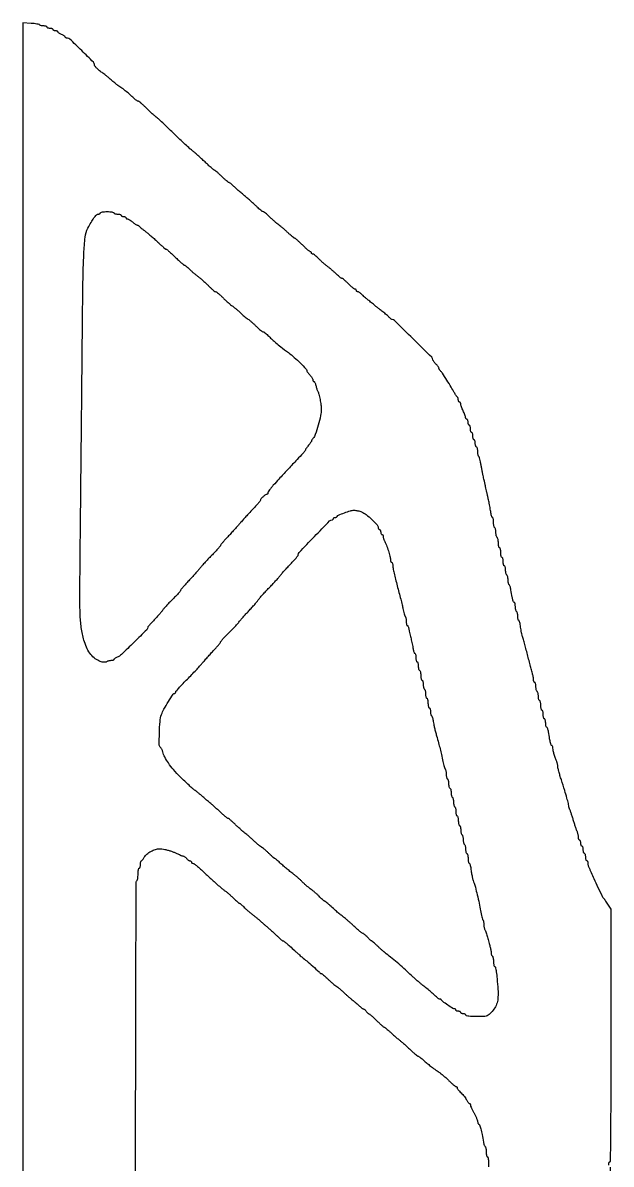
# Model space of a CAD drawing. Extents: x 0 to 485, y 28 to 1910.
# Drawn here: x 0 to 485, y 969 to 1910 of the extents above; entities that cross this region are included whole.
import ezdxf

# ---------------------------------------------------------------- set-up
doc = ezdxf.new("R2010")
doc.units = 0

msp = doc.modelspace()

# ---------------------------------------------------------------- linework, layer by layer
for points in [[(483.073693, 968.234582, -0.048028), (483, 969, -0.048028), (483.073693, 969.765418, -0.068025), (483.29375, 970.4125, -0.088204), (483.618118, 970.848523, -0.191087), (484, 971, 0.411193), (484.490702, 971.485662, 0.000178), (484.747597, 997.25536, 0.001771), (484.942155, 1029.298637, 0.000633), (485, 1075.02144), (485, 1179.042881), (482.259359, 1183.27144, 0.005255), (481.161053, 1184.927625, 0.007032), (480.128058, 1186.405176, 0.005069), (479.235781, 1187.617864, 0.070393), (478.852425, 1188.001499, -0.119051), (478.155783, 1188.847979, -0.000948), (474.328792, 1196.776151, -0.003731), (470.841026, 1204.177675, -0.013216), (468.765303, 1209, 0.005474), (468.31841, 1210.08414, 0.004029), (467.800532, 1211.275702, 0.004071), (467.292397, 1212.394889, 0.009063), (466.883329, 1213.236431, -0.037499), (466.544695, 1214.04725, -0.022335), (466.259478, 1215.054272, -0.022283), (466.063918, 1216.089087, -0.03557), (466, 1216.986431, 0.047692), (465.926327, 1217.757059, 0.067684), (465.70625, 1218.408514, 0.087854), (465.381905, 1218.84761, 0.192146), (465, 1219, -0.254951), (464.615738, 1219.209557, -0.06271), (464.29375, 1219.88125, -0.048861), (464.072766, 1220.850749, -0.031626), (464, 1222, 0.031626), (463.927234, 1223.149251, 0.048861), (463.70625, 1224.11875, 0.06271), (463.384262, 1224.790443, 0.254951), (463, 1225, -0.254951), (462.615738, 1225.209557, -0.06271), (462.29375, 1225.88125, -0.048861), (462.072766, 1226.850749, -0.031626), (462, 1228, 0.031626), (461.927234, 1229.149251, 0.048861), (461.70625, 1230.11875, 0.06271), (461.384262, 1230.790443, 0.254951), (461, 1231, -0.226478), (460.617064, 1231.182831, -0.074992), (460.29375, 1231.734375, -0.057076), (460.073116, 1232.542644, -0.038131), (460, 1233.5, 0.038131), (459.926884, 1234.457356, 0.057076), (459.70625, 1235.265625, 0.074992), (459.382936, 1235.817169, 0.226478), (459, 1236, -0.227337), (458.617031, 1236.183616, -0.074638), (458.29375, 1236.738361, -0.056821), (458.073104, 1237.551005, -0.037919), (458, 1238.513569, 0.030051), (457.934462, 1239.603028, 0.021979), (457.736423, 1240.798853, 0.022343), (457.447143, 1241.918917, 0.044911), (457.102718, 1242.763569, -0.033737), (456.634065, 1243.843318, -0.004494), (455.821165, 1246.193048, -0.005185), (454.910161, 1249.001142, -0.004335), (454, 1252, 0.004335), (453.089839, 1254.998858, 0.005185), (452.178835, 1257.806952, 0.004494), (451.365935, 1260.156682, 0.033737), (450.897282, 1261.236431, -0.027979), (450.553708, 1262.003718, -0.021582), (450.263577, 1262.873664, -0.022026), (450.063037, 1263.712353, -0.047701), (450, 1264.371597, 0.063802), (449.764271, 1266.211424, 0.005688), (448.534217, 1270.721847, 0.005874), (446.683724, 1276.937399, 0.002165), (443.932657, 1285.662403, -0.006116), (442.809654, 1289.324657, -0.007649), (441.861468, 1292.750567, -0.006319), (441.148308, 1295.638843, -0.057422), (441, 1296.925972, 0.034124), (440.936382, 1297.857029, 0.022075), (440.742309, 1298.919997, 0.022193), (440.459134, 1299.946738, 0.038596), (440.122756, 1300.763569, -0.031396), (439.040757, 1303.287283, -0.016755), (438.008633, 1306.523281, -0.01617), (437.226138, 1309.681058, -0.052691), (437, 1311.820998, 0.038987), (436.93484, 1312.655388, 0.058097), (436.738388, 1313.359918, 0.076388), (436.450331, 1313.839949, 0.223052), (436.109406, 1314, -0.312634), (435.494955, 1314.425815, -0.029707), (434.926063, 1316.268971, -0.018941), (434.279018, 1319.426839, -0.003562), (433.356594, 1325.25, 0.021941), (433.074516, 1326.68685, 0.033494), (432.693491, 1327.898438, 0.03574), (432.276291, 1328.777535, 0.270375), (431.894965, 1329, -0.292909), (431.548726, 1329.221868, -0.045206), (431.262896, 1330.028125, -0.038464), (431.064807, 1331.158706, -0.024144), (431, 1332.5, 0.027026), (430.927458, 1333.841111, 0.042582), (430.70625, 1334.971875, 0.052312), (430.385692, 1335.767902, 0.277684), (430, 1336, -0.277684), (429.614308, 1336.232098, -0.052312), (429.29375, 1337.028125, -0.042582), (429.072542, 1338.158889, -0.027026), (429, 1339.5, 0.027026), (428.927458, 1340.841111, 0.042582), (428.70625, 1341.971875, 0.052312), (428.385692, 1342.767902, 0.277684), (428, 1343, -0.295869), (427.612873, 1343.251055, -0.04382), (427.29375, 1344.175, -0.037669), (427.07239, 1345.467056, -0.023598), (427, 1347, 0.023598), (426.92761, 1348.532944, 0.037669), (426.70625, 1349.825, 0.04382), (426.387127, 1350.748945, 0.295869), (426, 1351, -0.275259), (425.614478, 1351.229636, -0.053437), (425.29375, 1352.010789, -0.043243), (425.072564, 1353.122516, -0.027497), (425, 1354.440983, 0.026918), (424.926586, 1355.803639, 0.033489), (424.70625, 1357.052725, 0.035556), (424.386693, 1358.04134, 0.159713), (424, 1358.5, -0.159713), (423.613307, 1358.95866, -0.035556), (423.29375, 1359.947275, -0.033489), (423.073414, 1361.196361, -0.026918), (423, 1362.559017, 0.027497), (422.927436, 1363.877484, 0.043243), (422.70625, 1364.989211, 0.053437), (422.385522, 1365.770364, 0.275259), (422, 1366, -0.204612), (421.617786, 1366.163246, -0.083503), (421.29375, 1366.640082, -0.063734), (421.073451, 1367.344865, -0.043943), (421, 1368.179002, 0.030502), (420.935839, 1369.229776, 0.013102), (420.728319, 1370.620028, 0.012908), (420.429303, 1372.093672, 0.016631), (420.075128, 1373.429002, -0.008171), (419.54619, 1375.29524, -0.001079), (418.498739, 1379.269769, -0.001252), (417.278543, 1383.988942, -0.001049), (416.007452, 1389, 0.002444), (414.736068, 1393.954186, 0.003134), (413.515245, 1398.500099, 0.002417), (412.450104, 1402.297489, 0.026778), (411.936643, 1403.787572, -0.036248), (411.536628, 1405.023898, -0.010145), (411.092653, 1407.007758, -0.010178), (410.680571, 1409.278491, -0.010544), (410.366638, 1411.537572, 0.014616), (410.058278, 1413.631342, 0.023324), (409.659919, 1415.395412, 0.019637), (409.231954, 1416.740684, 0.315792), (408.862319, 1417, -0.295555), (408.528515, 1417.216201, -0.043967), (408.253306, 1418.010789, -0.037753), (408.062425, 1419.122277, -0.023656), (408, 1420.440983, 0.026918), (407.926586, 1421.803639, 0.033489), (407.70625, 1423.052725, 0.035556), (407.386693, 1424.04134, 0.159713), (407, 1424.5, -0.159713), (406.613307, 1424.95866, -0.035556), (406.29375, 1425.947275, -0.033489), (406.073414, 1427.196361, -0.026918), (406, 1428.559017, 0.024443), (405.935498, 1429.877676, 0.038897), (405.738388, 1430.989211, 0.045959), (405.453834, 1431.78073, 0.2913), (405.109406, 1432, -0.28919), (404.518717, 1432.372823, -0.0471), (404.031294, 1433.705541, -0.01979), (403.460512, 1436.295458, -0.0022), (402.418698, 1442.259268, 0.019011), (402.108631, 1443.738938, 0.024113), (401.705634, 1445.07574, 0.023276), (401.27268, 1446.136369, 0.146821), (400.889512, 1446.568285, -0.16782), (400.544827, 1446.99047, -0.032422), (400.261294, 1447.949998, -0.031238), (400.065195, 1449.16485, -0.0244), (400, 1450.5, 0.02738), (399.926564, 1451.840047, 0.033884), (399.70625, 1453.070061, 0.036095), (399.38656, 1454.044084, 0.158284), (399, 1454.5, -0.159713), (398.613307, 1454.95866, -0.035556), (398.29375, 1455.947275, -0.033489), (398.073414, 1457.196361, -0.026918), (398, 1458.559017, 0.027497), (397.927436, 1459.877484, 0.043243), (397.70625, 1460.989211, 0.053437), (397.385522, 1461.770364, 0.275259), (397, 1462, -0.277684), (396.614308, 1462.232098, -0.052312), (396.29375, 1463.028125, -0.042582), (396.072542, 1464.158889, -0.027026), (396, 1465.5, 0.027026), (395.927458, 1466.841111, 0.042582), (395.70625, 1467.971875, 0.052312), (395.385692, 1468.767902, 0.277684), (395, 1469, -0.295869), (394.612873, 1469.251055, -0.04382), (394.29375, 1470.175, -0.037669), (394.07239, 1471.467056, -0.023598), (394, 1473, 0.023598), (393.92761, 1474.532944, 0.037669), (393.70625, 1475.825, 0.04382), (393.387127, 1476.748945, 0.295869), (393, 1477, -0.293924), (392.61304, 1477.248983, -0.044731), (392.29375, 1478.157664, -0.038191), (392.072405, 1479.43068, -0.023957), (392, 1480.940983, 0.023552), (391.92675, 1482.49521, 0.030444), (391.70625, 1483.90585, 0.031293), (391.387806, 1485.01959, 0.17067), (391, 1485.5, -0.158284), (390.61344, 1485.955916, -0.036095), (390.29375, 1486.929939, -0.033884), (390.073436, 1488.159953, -0.02738), (390, 1489.5, 0.02738), (389.926564, 1490.840047, 0.033884), (389.70625, 1492.070061, 0.036095), (389.38656, 1493.044084, 0.158284), (389, 1493.5, -0.17067), (388.612194, 1493.98041, -0.031293), (388.29375, 1495.09415, -0.030444), (388.07325, 1496.50479, -0.023552), (388, 1498.059017, 0.020873), (387.936916, 1499.569519, 0.033629), (387.743624, 1500.842336, 0.03678), (387.466347, 1501.76655, 0.310926), (387.127229, 1502, -0.301998), (386.755147, 1502.24729, -0.024993), (386.339119, 1503.395313, -0.026817), (385.957056, 1504.929497, -0.017001), (385.669894, 1506.75, 0.007581), (385.377696, 1508.859913, 0.004983), (384.980389, 1511.279687, 0.005013), (384.546471, 1513.627834, 0.009621), (384.14352, 1515.5, -0.001605), (383.69779, 1517.420696, -0.000726), (383.125364, 1519.940625, -0.000718), (382.528921, 1522.601843, -0.000983), (382, 1525, 0.000723), (381.472384, 1527.398161, 0.000529), (380.879902, 1530.059375, 0.000534), (380.313242, 1532.579337, 0.001183), (379.874409, 1534.5, -0.004939), (379.434536, 1536.494084, -0.001871), (378.858191, 1539.287139, -0.001853), (378.254059, 1542.329144, -0.002262), (377.712308, 1545.179623, 0.008065), (377.184322, 1547.792017, 0.011184), (376.621308, 1550.113613, 0.007884), (376.081119, 1552.020473, 0.124024), (375.737044, 1552.59629, -0.128014), (375.451007, 1553.083632, -0.024249), (375.216507, 1554.095993, -0.024472), (375.05408, 1555.336459, -0.020319), (375, 1556.666667, 0.028402), (374.927394, 1557.943828, 0.044499), (374.70625, 1559.020833, 0.055558), (374.385211, 1559.774987, 0.270668), (374, 1560, -0.254951), (373.615738, 1560.209557, -0.06271), (373.29375, 1560.88125, -0.048861), (373.072766, 1561.850749, -0.031626), (373, 1563, 0.031626), (372.927234, 1564.149251, 0.048861), (372.70625, 1565.11875, 0.06271), (372.384262, 1565.790443, 0.254951), (372, 1566, -0.254951), (371.615738, 1566.209557, -0.06271), (371.29375, 1566.88125, -0.048861), (371.072766, 1567.850749, -0.031626), (371, 1569, 0.031626), (370.927234, 1570.149251, 0.048861), (370.70625, 1571.11875, 0.06271), (370.384262, 1571.790443, 0.254951), (370, 1572, -0.254951), (369.615738, 1572.209557, -0.06271), (369.29375, 1572.88125, -0.048861), (369.072766, 1573.850749, -0.031626), (369, 1575, 0.031626), (368.927234, 1576.149251, 0.048861), (368.70625, 1577.11875, 0.06271), (368.384262, 1577.790443, 0.254951), (368, 1578, -0.226478), (367.617064, 1578.182831, -0.074992), (367.29375, 1578.734375, -0.057076), (367.073116, 1579.542644, -0.038131), (367, 1580.5, 0.038131), (366.926884, 1581.457356, 0.057076), (366.70625, 1582.265625, 0.074992), (366.382936, 1582.817169, 0.226478), (366, 1583, -0.130303), (365.618647, 1583.101099, -0.100665), (365.29375, 1583.38545, -0.088552), (365.075238, 1583.81081, -0.074616), (365, 1584.312171, 0.075794), (364.886153, 1585.058881, 0.012255), (364.4125, 1586.454876, 0.013285), (363.765714, 1588.082801, 0.011331), (363, 1589.763864, -0.013277), (362.234369, 1591.46223, -0.014713), (361.5875, 1593.142218, -0.014176), (361.120438, 1594.601432, -0.070472), (361, 1595.451694, 0.062734), (360.925429, 1596.043695, 0.080889), (360.70625, 1596.545185, 0.098162), (360.381374, 1596.880786, 0.152654), (360, 1597, -0.184457), (359.61825, 1597.145793, -0.090315), (359.29375, 1597.563021, -0.070178), (359.073823, 1598.183242, -0.050201), (359, 1598.916667, 0.036404), (358.944732, 1599.674758, 0.044078), (358.779688, 1600.368229, 0.049842), (358.538485, 1600.906393, 0.15923), (358.25, 1601.166667, -0.125732), (357.861447, 1601.473474, -0.01287), (357.168949, 1602.430208, -0.015418), (356.396632, 1603.63524, -0.01172), (355.623019, 1605, 0.013439), (353.137065, 1609.350637, 0.005383), (349.512834, 1615.173131, 0.003643), (345.854355, 1620.820781, 0.045103), (344.261993, 1622.821429, -0.030089), (343.779024, 1623.392236, -0.030549), (343.37071, 1624.014103, -0.032081), (343.085171, 1624.5966, -0.098223), (343, 1625.025974, 0.140695), (342.86129, 1625.509162, 0.019325), (342.265625, 1626.38405, 0.020937), (341.457311, 1627.38717, 0.016317), (340.5, 1628.409091, -0.018492), (339.542811, 1629.439828, -0.022924), (338.734375, 1630.469535, -0.022107), (338.145911, 1631.376499, -0.133623), (338, 1631.912732, 0.19955), (337.163197, 1633.92597, 0.001074), (321.866421, 1649.082677, 0.001088), (306.513469, 1664.164052, 0.196029), (304.463203, 1665, -0.15749), (304.139981, 1665.104398, -0.012238), (303.406828, 1665.660938, -0.015767), (302.552722, 1666.388129, -0.011368), (301.645148, 1667.25, 0.012934), (300.543379, 1668.289744, 0.006149), (299.07467, 1669.573437, 0.00609), (297.505483, 1670.878609, 0.008595), (296.07374, 1672, -0.003368), (294.580412, 1673.144643, -0.002007), (292.817485, 1674.526271, -0.002008), (291.07175, 1675.917196, -0.003474), (289.633138, 1677.089434, 0.000833), (288.260009, 1678.220434, 0.000598), (286.722509, 1679.47945, 0.000604), (285.256238, 1680.674258, 0.001304), (284.124338, 1681.589434, -0.007497), (283.046615, 1682.483101, -0.004204), (281.762417, 1683.599709, -0.004194), (280.483744, 1684.749787, -0.006821), (279.419793, 1685.75, 0.020581), (278.451495, 1686.611357, 0.024447), (277.467916, 1687.339062, 0.02434), (276.59284, 1687.862923, 0.123307), (276.045455, 1688, -0.094588), (275.646398, 1688.076174, -0.096788), (275.307102, 1688.29375, -0.09892), (275.079978, 1688.618426, -0.103674), (275, 1689, 0.101724), (274.921552, 1689.3816, 0.098538), (274.69852, 1689.70625, 0.09729), (274.365406, 1689.923755, 0.096416), (273.973684, 1690, -0.161137), (273.368579, 1690.200208, -0.011084), (271.926974, 1691.321875, -0.014901), (270.245916, 1692.776148, -0.010602), (268.447368, 1694.5, 0.009722), (266.65502, 1696.223972, 0.013859), (264.993015, 1697.678125, 0.009764), (263.568791, 1698.810078, 0.164466), (263.007018, 1699, -0.150748), (262.472765, 1699.16482, -0.015062), (261.378416, 1699.960393, -0.017864), (260.109472, 1701.017233, -0.013276), (258.783333, 1702.269425, 0.011903), (257.238143, 1703.736498, 0.006619), (255.289479, 1705.454, 0.006598), (253.270139, 1707.141088, 0.010604), (251.5, 1708.519425, -0.012729), (249.703043, 1709.930954, -0.007213), (247.596468, 1711.726018, -0.007197), (245.524093, 1713.597658, -0.011756), (243.828401, 1715.25, 0.013613), (242.343485, 1716.686244, 0.018308), (240.918553, 1717.898438, 0.015563), (239.687576, 1718.809542, 0.15268), (239.078401, 1719, -0.091591), (238.666715, 1719.076051, -0.09588), (238.31678, 1719.29375, -0.099487), (238.08261, 1719.618468, -0.107021), (238, 1720, 0.101258), (237.921918, 1720.381607, 0.09844), (237.699864, 1720.70625, 0.097407), (237.368229, 1720.923738, 0.096862), (236.978261, 1721, -0.168548), (236.357637, 1721.215327, -0.008174), (234.641033, 1722.615625, -0.012547), (232.637994, 1724.392738, -0.008651), (230.456522, 1726.5, 0.006326), (228.294815, 1728.607685, 0.009525), (226.353087, 1730.384375, 0.004911), (224.681348, 1731.827605, 0.177414), (224.210788, 1732, -0.164645), (223.748221, 1732.156562, -0.006869), (222.359967, 1733.248437, -0.011252), (220.738621, 1734.621584, -0.007693), (218.957325, 1736.25, 0.00708), (216.982035, 1738.060212, 0.005412), (214.772323, 1739.985938, 0.005474), (212.663285, 1741.744629, 0.012842), (211.040511, 1743, -0.015154), (209.432128, 1744.256167, -0.006621), (207.372834, 1746.014062, -0.006546), (205.233628, 1747.939822, -0.008689), (203.342029, 1749.75, 0.011954), (201.618518, 1751.377904, 0.016415), (199.988132, 1752.751563, 0.013115), (198.587109, 1753.797058, 0.154937), (197.947915, 1754, -0.15137), (197.326214, 1754.192628, -0.016002), (196.087201, 1755.101562, -0.01862), (194.654278, 1756.313787, -0.013915), (193.164874, 1757.75, 0.010347), (191.337463, 1759.53748, 0.004357), (188.811208, 1761.867188, 0.004308), (186.067005, 1764.311259, 0.0056), (183.509191, 1766.5, -0.002896), (180.966113, 1768.652421, -0.002359), (178.26712, 1770.985938, -0.002383), (175.802011, 1773.158436, -0.006227), (174.057578, 1774.75, 0.00968), (172.673882, 1775.995041, 0.013673), (171.390915, 1777.045312, 0.009777), (170.293825, 1777.860605, 0.156136), (169.858317, 1778, -0.173037), (169.401481, 1778.162978, -0.005289), (167.838371, 1779.46875, -0.009847), (166.019637, 1781.083993, -0.006585), (164, 1783, 0.006701), (161.979444, 1784.915987, 0.010002), (160.15785, 1786.53125, 0.005445), (158.592838, 1787.834906, 0.172597), (158.128819, 1788, -0.176195), (157.652565, 1788.173204, -0.003657), (155.698139, 1789.835938, -0.00808), (153.435052, 1791.854721, -0.005295), (150.890323, 1794.25, 0.004811), (148.087113, 1796.8937, 0.003929), (145.038873, 1799.669427, 0.00397), (142.193326, 1802.179506, 0.010397), (140.099031, 1803.922518, -0.015319), (137.784341, 1805.887846, -0.003372), (133.939083, 1809.40832, -0.003505), (129.547833, 1813.541117, -0.003364), (125.154183, 1817.791501, 0.003307), (120.745717, 1822.057191, 0.003373), (116.31002, 1826.235928, 0.003275), (112.408197, 1829.814994, 0.013995), (110.007586, 1831.868983, -0.009825), (107.950342, 1833.599679, -0.005151), (105.456349, 1835.828701, -0.005121), (102.946025, 1838.166838, -0.007832), (100.82251, 1840.25, 0.011518), (98.940201, 1842.069508, 0.015986), (97.166476, 1843.604687, 0.012454), (95.642669, 1844.778934, 0.159238), (94.966134, 1845, -0.132764), (94.355334, 1845.165094, -0.024298), (93.365468, 1845.808757, -0.024608), (92.251578, 1846.699147, -0.020182), (91.15121, 1847.753216, 0.020915), (88.684904, 1850.108831, 0.009869), (85.319448, 1852.948612, 0.009804), (81.701971, 1855.765093, 0.014462), (78.410436, 1858.080392, -0.016476), (77.266495, 1858.891956, -0.006728), (75.764357, 1860.066079, -0.006648), (74.182931, 1861.3718, -0.008441), (72.759814, 1862.620904, 0.009569), (71.2584, 1863.932747, 0.005756), (69.430063, 1865.433963, 0.005763), (67.577173, 1866.885186, 0.010019), (66.002104, 1868.040512, -0.018454), (63.260275, 1870.123692, -0.026567), (61.009545, 1872.177799, -0.026882), (59.401323, 1873.996088, -0.169191), (59, 1875.148141, 0.198465), (58.187027, 1877.11562, 0.002576), (48.529193, 1886.707417, 0.002618), (38.782005, 1896.188872, 0.193965), (36.769759, 1897, -0.047679), (36.092441, 1897.064734, -0.067671), (35.519867, 1897.258112, -0.08784), (35.133934, 1897.543106, -0.192189), (35, 1897.87868, 0.208074), (34.819057, 1898.29466, 0.033695), (34.11875, 1898.864273, 0.032352), (33.148944, 1899.459931, 0.023358), (32, 1900, -0.023358), (30.851056, 1900.540069, -0.032352), (29.88125, 1901.135727, -0.033695), (29.180943, 1901.70534, -0.208074), (29, 1902.12132, 0.211547), (28.85117, 1902.457343, 0.080913), (28.4125, 1902.741888, 0.061586), (27.765706, 1902.93556, 0.042005), (27, 1903, -0.048028), (26.234582, 1903.073693, -0.068025), (25.5875, 1903.29375, -0.088204), (25.151477, 1903.618118, -0.191087), (25, 1904, 0.226478), (24.817169, 1904.382936, 0.074992), (24.265625, 1904.70625, 0.057076), (23.457356, 1904.926884, 0.038131), (22.5, 1905, -0.038131), (21.542644, 1905.073116, -0.057076), (20.734375, 1905.29375, -0.074992), (20.182831, 1905.617064, -0.226478), (20, 1906, 0.250638), (19.794591, 1906.38403, 0.064635), (19.143229, 1906.70625, 0.050076), (18.200605, 1906.927186, 0.032551), (17.083333, 1907, -0.0282), (15.942138, 1907.064414, -0.037909), (14.925521, 1907.258402, -0.041935), (14.150328, 1907.539749, -0.196629), (13.833333, 1907.879668, 0.248882), (13.417242, 1908.245146, 0.012932), (11.615104, 1908.62364, 0.017985), (9.36083, 1908.953252, 0.011854), (6.75, 1909.177061), (0, 1909.594786), (0, 969), (0, 28.405214)], [(93.05765, 866.387611, -0.000281), (93, 969, -0.000281), (93.05765, 1071.612389, -0.00079), (93.251737, 1143.412548, -0.000042), (93.50588, 1201.618362, -0.258746), (94, 1202.5, 0.187586), (94.389932, 1203.016825, 0.024383), (94.70625, 1204.3879, 0.025672), (94.927002, 1206.121554, 0.018832), (95, 1208.059017, -0.019057), (95.072213, 1209.952933, -0.030878), (95.29375, 1211.548586, -0.03204), (95.610332, 1212.720933, -0.321151), (96, 1213, 0.254951), (96.384262, 1213.209557, 0.06271), (96.70625, 1213.88125, 0.048861), (96.927234, 1214.850749, 0.031626), (97, 1216, -0.023594), (97.054304, 1217.150147, -0.037549), (97.220313, 1218.120607, -0.043523), (97.459621, 1218.815918, -0.294034), (97.75, 1219.006323, 0.197705), (98.133399, 1219.167881, 0.023188), (98.768678, 1219.8703, 0.024961), (99.472362, 1220.817453, 0.017955), (100.164648, 1221.938645, -0.087615), (102.284302, 1224.496262, -0.050412), (105.589395, 1226.773155, -0.049651), (109.370475, 1228.38642, -0.072927), (112.933421, 1228.955804, -0.042469), (114.663213, 1228.831017, -0.014468), (117.140332, 1228.365307, -0.014266), (119.858927, 1227.690509, -0.015962), (122.433421, 1226.883538, -0.007476), (124.826097, 1226.008455, -0.009616), (126.997005, 1225.129247, -0.007724), (128.780076, 1224.33408, -0.078721), (129.45, 1223.883538, 0.066499), (129.928089, 1223.544843, 0.036888), (130.584839, 1223.259539, 0.036059), (131.304916, 1223.064903, 0.048013), (131.979241, 1223, -0.099937), (132.688148, 1222.856879, -0.046634), (133.518026, 1222.4125, -0.043658), (134.331621, 1221.765161, -0.046766), (135, 1221, 0.038332), (135.646083, 1220.234732, 0.039803), (136.393849, 1219.5875, 0.043072), (137.128761, 1219.139145, 0.115942), (137.720759, 1219, -0.07663), (138.209482, 1218.924656, -0.089631), (138.624223, 1218.70625, -0.10076), (138.901479, 1218.381366, -0.127083), (139, 1218, 0.097271), (139.074959, 1217.618336, 0.097512), (139.288673, 1217.29375, 0.09835), (139.607699, 1217.076406, 0.100834), (139.982716, 1217, -0.158759), (141.011544, 1216.664883, -0.015763), (143.086439, 1215.050213, -0.010423), (146.391308, 1212.188419, -0.001589), (152.842494, 1206.325117, 0.000911), (159.425161, 1200.325978, 0.005568), (162.86404, 1197.272554, 0.010804), (165.141153, 1195.380298, 0.021443), (167.038785, 1194, -0.025812), (168.190362, 1193.14689, -0.007164), (169.905092, 1191.692188, -0.007212), (171.801625, 1189.987108, -0.007503), (173.623006, 1188.25, 0.006741), (175.325403, 1186.621409, 0.010063), (176.860712, 1185.248437, 0.005487), (178.180014, 1184.1405, 0.173604), (178.572474, 1184, -0.16536), (178.937937, 1183.875737, -0.011578), (179.792748, 1183.186374, -0.015413), (180.787673, 1182.291259, -0.010952), (181.84879, 1181.230211, 0.015689), (183.17931, 1179.924747, 0.006621), (185.043082, 1178.252537, 0.006543), (187.082975, 1176.51703, 0.008487), (189, 1174.982941, -0.003686), (190.884041, 1173.504693, -0.003267), (192.823794, 1171.938668, -0.003281), (194.551816, 1170.505797, -0.010022), (195.698021, 1169.50273, 0.003547), (196.849787, 1168.468155, 0.001072), (198.613265, 1166.913302, 0.001074), (200.598162, 1165.178309, 0.001168), (202.535676, 1163.5, -0.003452), (204.558858, 1161.731245, -0.002448), (206.805002, 1159.720312, -0.002471), (208.931021, 1157.778905, -0.005239), (210.554322, 1156.25, 0.007194), (211.88694, 1155.004672, 0.010635), (213.094058, 1153.954688, 0.006139), (214.129354, 1153.113459, 0.169102), (214.455236, 1153, -0.166031), (215.212726, 1152.741336, -0.008222), (217.299403, 1151.072604, -0.009987), (220.122757, 1148.641031, -0.003398), (224.128403, 1145, 0.001795), (226.091855, 1143.203741, 0.002154), (227.952742, 1141.528125, 0.001845), (229.53182, 1140.12897, 0.014332), (230.289709, 1139.5, -0.010012), (233.996514, 1136.477423, -0.003857), (239.023819, 1132.140506, -0.001017), (244.275476, 1127.520001, -0.108483), (244.833333, 1126.756631, 0.096754), (245.034691, 1126.467225, 0.063149), (245.361051, 1126.22226, 0.060359), (245.756408, 1126.056419, 0.069263), (246.161734, 1126, -0.15753), (246.731244, 1125.816004, -0.014029), (247.943033, 1124.888971, -0.017215), (249.349529, 1123.666476, -0.012573), (250.828401, 1122.217773, 0.012556), (252.489304, 1120.590637, 0.008623), (254.449593, 1118.826526, 0.008698), (256.396926, 1117.192515, 0.017446), (258, 1115.984315, -0.013305), (259.561222, 1114.827805, -0.007821), (261.368307, 1113.367024, -0.00782), (263.130119, 1111.849319, -0.013217), (264.551683, 1110.516542, 0.010246), (265.996556, 1109.145692, 0.005443), (267.838429, 1107.504859, 0.005415), (269.758298, 1105.867916, 0.008372), (271.455262, 1104.5, -0.006275), (273.09852, 1103.186708, -0.004896), (274.851572, 1101.720312, -0.004951), (276.457777, 1100.322078, -0.012003), (277.608124, 1099.25, 0.016538), (278.549553, 1098.388445, 0.021036), (279.475436, 1097.660938, 0.019563), (280.283389, 1097.12603, 0.137273), (280.733786, 1097, -0.149917), (281.143624, 1096.874292, -0.031972), (281.739673, 1096.4125, -0.030751), (282.387612, 1095.765646, -0.025063), (283, 1095, 0.024357), (283.61064, 1094.234327, 0.03015), (284.25336, 1093.5875, 0.031146), (284.842481, 1093.124563, 0.152096), (285.242498, 1093, -0.175646), (285.743974, 1092.818227, -0.005534), (287.423815, 1091.384375, -0.01015), (289.377825, 1089.607598, -0.006793), (291.543478, 1087.5, 0.006034), (293.703924, 1085.39108, 0.009088), (295.64178, 1083.610648, 0.004589), (297.311249, 1082.158971, 0.172504), (297.771739, 1081.983057, -0.158983), (298.225399, 1081.823301, -0.006366), (299.617947, 1080.72763, -0.010648), (301.243925, 1079.356217, -0.007278), (303.034038, 1077.733057, 0.0054), (305.086638, 1075.85779, 0.003425), (307.516456, 1073.715335, 0.00344), (309.931241, 1071.644366, 0.006354), (311.926385, 1070, -0.008331), (313.907448, 1068.354043, -0.004593), (316.276771, 1066.279688, -0.004578), (318.641336, 1064.131621, -0.007326), (320.616031, 1062.25, 0.00943), (322.33924, 1060.621785, 0.01347), (323.932951, 1059.248437, 0.009349), (325.29768, 1058.176902, 0.163158), (325.82537, 1058, -0.140677), (326.322956, 1057.857176, -0.015606), (327.315601, 1057.192188, -0.018029), (328.466994, 1056.30317, -0.013677), (329.665559, 1055.25, 0.011331), (332.40075, 1052.823779, 0.010136), (335.345027, 1050.429795, 0.009189), (338.65503, 1047.944564, 0.006285), (342.5, 1045.239562, -0.018086), (344.371619, 1043.855688, -0.008102), (346.734301, 1041.909434, -0.008008), (349.168336, 1039.769126, -0.010781), (351.297619, 1037.75, 0.009238), (353.204893, 1035.930192, 0.013254), (354.965699, 1034.395313, 0.009054), (356.473933, 1033.194655, 0.165032), (357.047619, 1033, -0.10057), (357.411063, 1032.92615, -0.098292), (357.720238, 1032.716042, -0.097577), (357.927346, 1032.402272, -0.097527), (358, 1032.033333, 0.148542), (358.16618, 1031.486306, 0.015542), (358.954687, 1030.383996, 0.018186), (360.005284, 1029.106866, 0.013609), (361.25, 1027.776014, -0.016889), (362.598316, 1026.315306, -0.013259), (363.962138, 1024.646328, -0.013466), (365.14835, 1023.025102, -0.031834), (365.91898, 1021.742681, 0.02227), (366.523119, 1020.692353, 0.030141), (367.165246, 1019.805662, 0.030593), (367.761836, 1019.162956, 0.19269), (368.16898, 1019, -0.158502), (368.485941, 1018.896933, -0.097048), (368.755888, 1018.606307, -0.078882), (368.938158, 1018.172295, -0.060113), (369, 1017.659769, 0.093971), (369.151827, 1016.859063, 0.0103), (369.875929, 1015.124111, 0.0123), (370.839991, 1013.079394, 0.009647), (371.981885, 1010.909769, -0.012261), (373.124857, 1008.710275, -0.014486), (374.093162, 1006.575057, -0.013391), (374.805104, 1004.739524, -0.08341), (374.981885, 1003.75, 0.049446), (375.055279, 1003.080333, 0.068974), (375.259232, 1002.514063, 0.088615), (375.55534, 1002.132692, 0.185543), (375.900608, 1002, -0.331261), (376.554859, 1001.513117, -0.010265), (377.505504, 998.087922, -0.014589), (378.544751, 993.462816, -0.006278), (379.672442, 987.240732, 0.021901), (379.947708, 985.952622, 0.026673), (380.321138, 984.777385, 0.026834), (380.732029, 983.843903, 0.138097), (381.110488, 983.431715, -0.179669), (381.456392, 982.987563, -0.027654), (381.738706, 981.885791, -0.027918), (381.934963, 980.490349, -0.020979), (382, 978.940983, 0.023957), (382.072405, 977.43068, 0.038191), (382.29375, 976.157664, 0.044731), (382.61304, 975.248983, 0.293924), (383, 975, -0.339565), (383.395008, 974.696775, -0.024068), (383.708333, 973.25, -0.025878), (383.928566, 971.316313, -0.015416), (384, 969, -0.015416), (383.928566, 966.683687, -0.025878)], [(484.747597, 940.74464, 0.000178), (484.490702, 966.514338, 0.411193)]]:
    msp.add_lwpolyline(points, format="xyb")
for points in [[(75, 1753, 0.254951), (75.209557, 1752.615738, 0.06271), (75.88125, 1752.29375, 0.048861), (76.850749, 1752.072766, 0.031626), (78, 1752, -0.031626), (79.149251, 1751.927234, -0.048861), (80.11875, 1751.70625, -0.06271), (80.790443, 1751.384262, -0.254951), (81, 1751, 0.191087), (81.151477, 1750.618118, 0.088204), (81.5875, 1750.29375, 0.068025), (82.234582, 1750.073693, 0.048028), (83, 1750, -0.048028), (83.765418, 1749.926307, -0.068025), (84.4125, 1749.70625, -0.088204), (84.848523, 1749.381882, -0.191087), (85, 1749, 0.124164), (85.096215, 1748.618522, 0.100671), (85.367188, 1748.293391, 0.090501), (85.772496, 1748.074685, 0.078495), (86.25, 1747.998779, -0.11317), (86.91151, 1747.846429, -0.022469), (87.986315, 1747.2639, -0.022734), (89.201467, 1746.455451, -0.019441), (90.405539, 1745.498779, 0.012177), (91.574763, 1744.541768, 0.016222), (92.684654, 1743.734016, 0.013482), (93.635785, 1743.124744, 0.136529), (94.084111, 1743, -0.10649), (94.469179, 1742.917047, -0.029699), (95.018234, 1742.628588, -0.02854), (95.615897, 1742.219542, -0.026529), (96.178571, 1741.735618, 0.016443), (96.955503, 1741.039688, 0.003064), (98.430481, 1739.818747, 0.00328), (100.173503, 1738.412816, 0.002991), (101.989024, 1736.985618, -0.009671), (104.099256, 1735.280644, -0.004477), (106.778246, 1732.987888, -0.004432), (109.551147, 1730.527832, -0.006149), (111.989024, 1728.271023, 0.005943), (114.153426, 1726.265715, 0.008908), (116.094202, 1724.571883, 0.004555), (117.763567, 1723.192314, 0.164599), (118.22528, 1723.021023, -0.171948), (118.694112, 1722.839427, -0.003273), (120.694452, 1721.096801, -0.007544), (123.006827, 1718.992651, -0.004931), (125.612495, 1716.5, 0.005809), (128.2256, 1714.009012, 0.0088), (130.561138, 1711.909375, 0.004274), (132.574282, 1710.192588, 0.17618), (133.103882, 1710, -0.156391), (133.585175, 1709.845685, -0.012778), (134.654161, 1709.039607, -0.016179), (135.898568, 1707.982909, -0.011729), (137.216667, 1706.730575, 0.011903), (138.761857, 1705.263502, 0.006619), (140.710521, 1703.546, 0.006598), (142.729861, 1701.858912, 0.010604), (144.5, 1700.480575, -0.014849), (146.364682, 1699.003027, -0.006885), (148.701241, 1696.980232, -0.006814), (151.09913, 1694.786586, -0.009427), (153.185076, 1692.75, 0.011205), (155.06203, 1690.930447, 0.015632), (156.825804, 1689.395313, 0.011981), (158.340302, 1688.217526, 0.160615), (159, 1688, -0.161348), (159.659424, 1687.781518, -0.011977), (161.174196, 1686.596571, -0.015646), (162.937967, 1685.052514, -0.011204), (164.814924, 1683.222369, 0.009844), (166.864993, 1681.212522, 0.007845), (169.151884, 1679.123904, 0.007942), (171.331764, 1677.255757, 0.01974), (173, 1675.979161, -0.01293), (174.561216, 1674.817821, -0.00762), (176.368188, 1673.354603, -0.00762), (178.129916, 1671.836835, -0.012918), (179.55128, 1670.506792, 0.011576), (180.930138, 1669.209564, 0.007877), (182.555188, 1667.795745, 0.00794), (184.167382, 1666.480342, 0.015782), (185.492573, 1665.5, -0.02038), (186.895445, 1664.442102, -0.007479), (188.791598, 1662.839063, -0.007399), (190.813582, 1661.023781, -0.008805), (192.664978, 1659.25, 0.011973), (194.385804, 1657.622097, 0.016442), (196.013927, 1656.248437, 0.013144), (197.41313, 1655.203048, 0.15507), (198.052085, 1655, -0.151507), (198.673528, 1654.807271, -0.016039), (199.910823, 1653.898438, -0.018653), (201.341572, 1652.686212, -0.01394), (202.828401, 1651.25, 0.012471), (205.682821, 1648.476502, 0.012868), (208.642955, 1645.878464, 0.008666), (212.595644, 1642.699843, 0.002312), (219, 1637.777234, -0.018844), (223.737584, 1633.880014, -0.013143), (228.791284, 1629.14978, -0.006566), (233.390645, 1624.491462, -0.193849), (234, 1622.9788, 0.140406), (234.139024, 1622.493481, 0.01944), (234.734375, 1621.617352, 0.021019), (235.542694, 1620.613178, 0.016404), (236.5, 1619.590909, -0.028052), (237.456807, 1618.520265, -0.029931), (238.265625, 1617.371307, -0.03135), (238.834386, 1616.307181, -0.107455), (239, 1615.545455, 0.05764), (239.068369, 1614.954355, 0.076878), (239.27041, 1614.453977, 0.095765), (239.56939, 1614.118651, 0.164379), (239.920545, 1614, -0.238307), (240.321324, 1613.797482, -0.041716), (240.778246, 1613.054954, -0.037381), (241.20996, 1612.015139, -0.025654), (241.5477, 1610.782823, 0.012171), (241.877408, 1609.43869, 0.010876), (242.283656, 1608.060425, 0.01098), (242.702777, 1606.838189, 0.033024), (243.060821, 1606.032823, -0.05686), (244.047012, 1603.495911, -0.015131), (245.02462, 1599.261606, -0.016004), (245.764454, 1594.808595, -0.033537), (245.994423, 1591.30718, -0.051539), (245.425782, 1585.882913, -0.016283), (243.48715, 1577.960988, -0.013216), (241.123909, 1570.29394, -0.108474), (239.25, 1567.178571, 0.026498), (238.771581, 1566.615897, 0.028404), (238.367188, 1566.018234, 0.029547), (238.082069, 1565.469227, 0.105367), (238, 1565.084111, -0.136529), (237.875256, 1564.635785, -0.013482), (237.265984, 1563.684654, -0.016222), (236.458232, 1562.574763, -0.012177), (235.501221, 1561.405539, 0.012314), (234.544134, 1560.235568, 0.016353), (233.7361, 1559.123398, 0.013675), (233.127253, 1558.169871, 0.135662), (233.001221, 1557.716667, -0.155239), (232.853444, 1557.254665, -0.011324), (232.045671, 1556.170296, -0.014956), (230.995044, 1554.904567, -0.010737), (229.75, 1553.552425, 0.003322), (225.011735, 1548.557308, 0.001072), (218.057695, 1541.096068, 0.001073), (211.134648, 1533.603895, 0.003313), (206.500787, 1528.5, 0.01141), (204.784286, 1526.493744, 0.015481), (203.334038, 1524.601562, 0.012375), (202.229653, 1522.98115, 0.142185), (202.010665, 1522.25, -0.06589), (201.943267, 1521.772153, -0.082597), (201.754329, 1521.367188, -0.098269), (201.476857, 1521.096222, -0.145419), (201.15301, 1521, 0.158485), (200.125694, 1520.665982, 0.018265), (198.190866, 1519.148051, 0.016604), (196.360427, 1517.493515, 0.203394), (196, 1516.644136, -0.16528), (195.689598, 1515.730767, -0.010992), (193.929198, 1513.541241, -0.011229), (191.239904, 1510.485018, -0.003347), (187, 1505.940823, 0.002985), (184.617103, 1503.390613, 0.002187), (182.002233, 1500.53347, 0.002209), (179.549754, 1497.806005, 0.004897), (177.709729, 1495.700233, -0.004871), (175.872278, 1493.597185, -0.002212), (173.429055, 1490.879479, -0.00219), (170.827172, 1488.036036, -0.003003), (168.459729, 1485.502142, 0.006353), (166.367541, 1483.232563, 0.009508), (164.603796, 1481.193108, 0.005018), (163.175123, 1479.440701, 0.170098), (163, 1478.940826, -0.178787), (162.812913, 1478.434339, -0.003701), (161.017187, 1476.366459, -0.008174), (158.836913, 1473.973005, -0.005352), (156.25, 1471.283048, 0.004418), (153.395753, 1468.326178, 0.003636), (150.400896, 1465.12192, 0.003672), (147.693469, 1462.138962, 0.009749), (145.816879, 1459.956447, -0.007043), (143.982805, 1457.799875, -0.00288), (141.433529, 1454.920145, -0.002849), (138.659388, 1451.857821, -0.003639), (136.066879, 1449.069579, 0.006284), (133.742016, 1446.542516, 0.009414), (131.782146, 1444.273162, 0.004931), (130.193195, 1442.322894, 0.170061), (130, 1441.771305, -0.18039), (129.795053, 1441.221725, -0.004489), (127.994035, 1439.180087, -0.009112), (125.788182, 1436.812566, -0.006014), (123.171183, 1434.168822, 0.004969), (120.488696, 1431.470229, 0.006377), (118.077733, 1428.932133, 0.004998), (116.110416, 1426.764387, 0.053539), (115.421183, 1425.798938, -0.044939), (114.766488, 1424.847772, -0.005136), (113.081535, 1422.859157, -0.006169), (111.019195, 1420.533838, -0.004988), (108.75, 1418.087485, 0.003883), (106.546055, 1415.721979, 0.006061), (104.689063, 1413.647636, 0.002113), (103.124297, 1411.84115, 0.179283), (103, 1411.505642, -0.198948), (102.151337, 1409.45719, -0.002349), (91.59772, 1399.005169, -0.00436), (81.377916, 1389.151846, -0.085359), (77.75, 1386.732638, 0.021442), (76.696729, 1386.209893, 0.029929), (75.807813, 1385.648363, 0.030101), (75.160265, 1385.121034, 0.209795), (75, 1384.755889, -0.240533), (74.851971, 1384.465982, -0.069064), (74.393188, 1384.222042, -0.052963), (73.725472, 1384.055129, -0.034796), (72.934259, 1384, 0.037739), (72.012322, 1383.930314, 0.023348), (70.946423, 1383.716939, 0.023367), (69.907329, 1383.405744, 0.03844), (69.067989, 1383.036387, -0.079644), (68.067296, 1382.690888, -0.055477), (66.872496, 1382.615931, -0.046124), (65.48016, 1382.812665, -0.027962), (63.88373, 1383.286387, -0.075113), (59.717067, 1385.531984, -0.061853), (56.079989, 1389.043319, -0.055223), (53.075321, 1393.740268, -0.040357), (50.787475, 1399.5, -0.035183), (48.403616, 1409.816067, -0.029729), (47.315156, 1420.965292, -0.011236), (47.034395, 1439.18892, -0.0009), (47.460852, 1487.284973, 0.000131), (47.802462, 1520.114636, 0.000067), (48.214273, 1561.255586, 0.000067), (48.626871, 1603.607787, 0.000101), (48.973926, 1640.5, -0.000929), (49.58298, 1695.548143, -0.008553), (50.29987, 1719.41601, -0.018232), (51.438932, 1733.010733, -0.087384), (53.687127, 1740.42599, -0.015236), (56.240473, 1745.109085, -0.027216), (58.658189, 1748.766837, -0.029197), (60.790769, 1751.314958, -0.201332), (62.25, 1751.963488, 0.055063), (62.919419, 1752.051602, 0.073593), (63.485937, 1752.283024, 0.092041), (63.866403, 1752.615574, 0.16881), (64, 1753, -0.332234), (64.292067, 1753.391033, -0.026982), (65.615625, 1753.70625, -0.027868), (67.39166, 1753.927854, -0.017105), (69.5, 1754, -0.017105), (71.60834, 1753.927854, -0.027868), (73.384375, 1753.70625, -0.026982), (74.707933, 1753.391033, -0.332234)], [(279.285277, 1506.52527, -0.068948), (282.921203, 1504.377995, -0.0215), (287.721154, 1500.217695, -0.01595), (292.129203, 1495.777569, -0.189696), (293, 1493.564924, 0.062037), (293.07453, 1492.966543, 0.080367), (293.29375, 1492.459696, 0.097889), (293.618618, 1492.120461, 0.154173), (294, 1492, -0.191087), (294.381882, 1491.848523, -0.088204), (294.70625, 1491.4125, -0.068025), (294.926307, 1490.765418, -0.048028), (295, 1490, 0.048028), (295.073693, 1489.234582, 0.068025), (295.29375, 1488.5875, 0.088204), (295.618118, 1488.151477, 0.191087), (296, 1488, -0.149454), (296.381359, 1487.883405, -0.098698), (296.70625, 1487.555389, -0.081991), (296.925341, 1487.065097, -0.064244), (297, 1486.486431, 0.044353), (297.062574, 1485.782422, 0.022025), (297.259478, 1484.907397, 0.021669), (297.545035, 1484.011983, 0.029643), (297.883329, 1483.236431, -0.024559), (299.673435, 1479.243749, -0.015975), (301.361534, 1474.477978, -0.014905), (302.650585, 1469.972597, -0.062296), (303, 1467.179002, 0.043943), (303.073451, 1466.344865, 0.063734), (303.29375, 1465.640082, 0.083503), (303.617786, 1465.163246, 0.204612), (304, 1465, -0.255302), (304.384281, 1464.790104, -0.062553), (304.70625, 1464.116718, -0.048762), (304.927237, 1463.14499, -0.031552), (305, 1461.993084, 0.049206), (305.182356, 1460.144589, 0.005434), (306.059424, 1455.979294, 0.006586), (307.2255, 1451.034193, 0.005285), (308.606548, 1445.743084, -0.0025), (310.071153, 1440.257092, -0.002456), (311.489562, 1434.724661, -0.002415), (312.685848, 1429.862183, -0.00935), (313.356548, 1426.830229, 0.009401), (313.849215, 1424.604174, 0.012583), (314.384424, 1422.606552, 0.009793), (314.901121, 1420.97402, 0.115855), (315.25, 1420.413562, -0.127448), (315.540967, 1419.921421, -0.024663), (315.779688, 1418.9069, -0.024785), (315.944959, 1417.664255, -0.020669), (316, 1416.333333, 0.025244), (316.064533, 1415.055975, 0.040052), (316.261612, 1413.979167, 0.047964), (316.546475, 1413.215268, 0.287015), (316.890594, 1413, -0.252284), (317.269079, 1412.796047, -0.042116), (317.677364, 1412.045312, -0.037452), (318.047768, 1410.99504, -0.025103), (318.318338, 1409.75, 0.00885), (318.604999, 1408.187949, 0.003903), (319.036596, 1406.132812, 0.003861), (319.528119, 1403.960585, 0.00518), (320.009175, 1402, -0.007493), (320.489222, 1400.003656, -0.005106), (320.977775, 1397.720313, -0.005146), (321.403999, 1395.507467, -0.010316), (321.686466, 1393.75, 0.022019), (321.952035, 1392.313128, 0.033726), (322.319158, 1391.101562, 0.036163), (322.726236, 1390.223107, 0.272607), (323.105035, 1390, -0.292909), (323.451274, 1389.778132, -0.045206), (323.737104, 1388.971875, -0.038464), (323.935193, 1387.841294, -0.024144), (324, 1386.5, 0.027026), (324.072542, 1385.158889, 0.042582), (324.29375, 1384.028125, 0.052312), (324.614308, 1383.232098, 0.277684), (325, 1383, -0.277684), (325.385692, 1382.767902, -0.052312), (325.70625, 1381.971875, -0.042582), (325.927458, 1380.841111, -0.027026), (326, 1379.5, 0.027026), (326.072542, 1378.158889, 0.042582), (326.29375, 1377.028125, 0.052312), (326.614308, 1376.232098, 0.277684), (327, 1376, -0.295869), (327.387127, 1375.748945, -0.04382), (327.70625, 1374.825, -0.037669), (327.92761, 1373.532944, -0.023598), (328, 1372, 0.023598), (328.07239, 1370.467056, 0.037669), (328.29375, 1369.175, 0.04382), (328.612873, 1368.251055, 0.295869), (329, 1368, -0.275259), (329.385522, 1367.770364, -0.053437), (329.70625, 1366.989211, -0.043243), (329.927436, 1365.877484, -0.027497), (330, 1364.559017, 0.026918), (330.073414, 1363.196361, 0.033489), (330.29375, 1361.947275, 0.035556), (330.613307, 1360.95866, 0.159713), (331, 1360.5, -0.159713), (331.386693, 1360.04134, -0.035556), (331.70625, 1359.052725, -0.033489), (331.926586, 1357.803639, -0.026918), (332, 1356.440983, 0.027497), (332.072564, 1355.122516, 0.043243), (332.29375, 1354.010789, 0.053437), (332.614478, 1353.229636, 0.275259), (333, 1353, -0.295869), (333.387127, 1352.748945, -0.04382), (333.70625, 1351.825, -0.037669), (333.92761, 1350.532944, -0.023598), (334, 1349, 0.023598), (334.07239, 1347.467056, 0.037669), (334.29375, 1346.175, 0.04382), (334.612873, 1345.251055, 0.295869), (335, 1345, -0.251914), (335.384097, 1344.793368, -0.064068), (335.70625, 1344.136086, -0.049716), (335.9272, 1343.18562, -0.032276), (336, 1342.059017, 0.02731), (336.063693, 1340.893802, 0.033825), (336.254787, 1339.824481, 0.036015), (336.532056, 1338.977775, 0.158498), (336.86736, 1338.581976, -0.162031), (337.237639, 1338.138736, -0.020645), (337.64995, 1336.948204, -0.022442), (338.028474, 1335.448508, -0.016934), (338.313502, 1333.772959, 0.017342), (338.680979, 1331.623354, 0.006024), (339.355034, 1328.552057, 0.005976), (340.179228, 1325.18474, 0.006923), (341.046384, 1322, -0.003202), (342.686891, 1316.147183, -0.005754), (343.94672, 1311.321507, -0.005878), (345.077272, 1306.538374, -0.00352), (346.313657, 1300.830229, 0.009284), (346.822752, 1298.604175, 0.01242), (347.371824, 1296.606552, 0.00965), (347.899158, 1294.973692, 0.114444), (348.25, 1294.413562, -0.126382), (348.54086, 1293.92395, -0.02506), (348.779688, 1292.924237, -0.025076), (348.944947, 1291.700669, -0.02103), (349, 1290.39235, 0.028263), (349.073476, 1289.093542, 0.034627), (349.29375, 1287.898317, 0.037097), (349.613681, 1286.950813, 0.155594), (350, 1286.5, -0.159713), (350.386693, 1286.04134, -0.035556), (350.70625, 1285.052725, -0.033489), (350.926586, 1283.803639, -0.026918), (351, 1282.440983, 0.027497), (351.072564, 1281.122516, 0.043243), (351.29375, 1280.010789, 0.053437), (351.614478, 1279.229636, 0.275259), (352, 1279, -0.275259), (352.385522, 1278.770364, -0.053437), (352.70625, 1277.989211, -0.043243), (352.927436, 1276.877484, -0.027497), (353, 1275.559017, 0.026918), (353.073414, 1274.196361, 0.033489), (353.29375, 1272.947275, 0.035556), (353.613307, 1271.95866, 0.159713), (354, 1271.5, -0.158284), (354.38656, 1271.044084, -0.036095), (354.70625, 1270.070061, -0.033884), (354.926564, 1268.840047, -0.02738), (355, 1267.5, 0.02738), (355.073436, 1266.159953, 0.033884), (355.29375, 1264.929939, 0.036095), (355.61344, 1263.955916, 0.158284), (356, 1263.5, -0.159713), (356.386693, 1263.04134, -0.035556), (356.70625, 1262.052725, -0.033489), (356.926586, 1260.803639, -0.026918), (357, 1259.440983, 0.027497), (357.072564, 1258.122516, 0.043243), (357.29375, 1257.010789, 0.053437), (357.614478, 1256.229636, 0.275259), (358, 1256, -0.295869), (358.387127, 1255.748945, -0.04382), (358.70625, 1254.825, -0.037669), (358.92761, 1253.532944, -0.023598), (359, 1252, 0.023598), (359.07239, 1250.467056, 0.037669), (359.29375, 1249.175, 0.04382), (359.612873, 1248.251055, 0.295869), (360, 1248, -0.275259), (360.385522, 1247.770364, -0.053437), (360.70625, 1246.989211, -0.043243), (360.927436, 1245.877484, -0.027497), (361, 1244.559017, 0.026918), (361.073414, 1243.196361, 0.033489), (361.29375, 1241.947275, 0.035556), (361.613307, 1240.95866, 0.159713), (362, 1240.5, -0.158284), (362.38656, 1240.044084, -0.036095), (362.70625, 1239.070061, -0.033884), (362.926564, 1237.840047, -0.02738), (363, 1236.5, 0.02738), (363.073436, 1235.159953, 0.033884), (363.29375, 1233.929939, 0.036095), (363.61344, 1232.955916, 0.158284), (364, 1232.5, -0.159713), (364.386693, 1232.04134, -0.035556), (364.70625, 1231.052725, -0.033489), (364.926586, 1229.803639, -0.026918), (365, 1228.440983, 0.027497), (365.072564, 1227.122516, 0.043243), (365.29375, 1226.010789, 0.053437), (365.614478, 1225.229636, 0.275259), (366, 1225, -0.295869), (366.387127, 1224.748945, -0.04382), (366.70625, 1223.825, -0.037669), (366.92761, 1222.532944, -0.023598), (367, 1221, 0.021194), (367.065013, 1219.466898, 0.03411), (367.264171, 1218.175, 0.037616), (367.550042, 1217.238753, 0.309132), (367.899306, 1217, -0.289162), (368.278642, 1216.760604, -0.031061), (368.684894, 1215.751563, -0.030583), (369.049382, 1214.378691, -0.019609), (369.310793, 1212.75, 0.009981), (369.837136, 1209.012182, 0.013405), (370.471827, 1205.6516, 0.015047), (371.188602, 1202.767184, 0.028401), (371.966299, 1200.5, -0.033141), (373.030921, 1197.297863, -0.005364), (374.617348, 1190.925361, -0.006332), (376.178486, 1183.963644, -0.009412), (377.35278, 1177.82825, 0.008402), (377.846852, 1175.218314, 0.011636), (378.383317, 1172.897507, 0.008306), (378.904262, 1170.993328, 0.126961), (379.25, 1170.411583, -0.118142), (379.540076, 1169.942263, -0.028148), (379.779688, 1169.049208, -0.027395), (379.944852, 1167.964261, -0.024079), (380, 1166.819764, 0.027145), (380.066134, 1165.60251, 0.021472), (380.26512, 1164.299063, 0.021948), (380.555756, 1163.102715, 0.049321), (380.902536, 1162.236431, -0.031605), (381.325623, 1161.279127, -0.008201), (381.882236, 1159.688202, -0.008307), (382.457945, 1157.850174, -0.008389), (382.970297, 1156, 0.002403), (383.484604, 1154.052407, 0.001819), (384.067082, 1151.919769, 0.001839), (384.62862, 1149.921435, 0.004277), (385.067761, 1148.429002, -0.01635), (385.424739, 1147.097943, -0.012909), (385.726155, 1145.637364, -0.013108), (385.935559, 1144.265554, -0.031326), (386, 1143.238019, 0.043101), (386.073997, 1142.381209, 0.044498), (386.29375, 1141.559232, 0.048633), (386.616123, 1140.887355, 0.11872), (387, 1140.5, -0.17067), (387.387806, 1140.01959, -0.031293), (387.70625, 1138.90585, -0.030444), (387.92675, 1137.49521, -0.023552), (388, 1135.940983, 0.021712), (388.06562, 1134.430533, 0.034885), (388.266564, 1133.157664, 0.038964), (388.555283, 1132.238022, 0.306245), (388.90745, 1132, -0.360634), (389.593228, 1131.431423, -0.011076), (390.238137, 1127.538647, -0.013202), (390.899503, 1121.84412, -0.003826), (391.620224, 1113.027931, -0.030371), (391.702734, 1106.774125, -0.059411), (390.8795, 1101.866952, -0.068626), (389.038896, 1097.766638, -0.056154), (386.047638, 1094, -0.027216), (383.691068, 1091.878187, -0.100302), (381.921043, 1090.959679, -0.064916), (379.563925, 1090.605642, -0.007144), (374.088479, 1090.577463, -0.00941), (370.381869, 1090.681131, -0.023332), (367.678341, 1090.934475, -0.025832), (365.794475, 1091.300188, -0.256847), (365.224179, 1091.827463, 0.127628), (364.933028, 1092.276116, 0.06789), (364.385123, 1092.655567, 0.060588), (363.678709, 1092.912717, 0.057083), (362.916667, 1093, -0.050201), (362.183242, 1093.073823, -0.070178), (361.563021, 1093.29375, -0.090315), (361.145793, 1093.61825, -0.184457), (361, 1094, 0.191087), (360.848523, 1094.381882, 0.088204), (360.4125, 1094.70625, 0.068025), (359.765418, 1094.926307, 0.048028), (359, 1095, -0.048028), (358.234582, 1095.073693, -0.068025), (357.5875, 1095.29375, -0.088204), (357.151477, 1095.618118, -0.191087), (357, 1096, 0.106151), (356.918075, 1096.381543, 0.09935), (356.685739, 1096.70625, 0.096121), (356.338573, 1096.923917, 0.092354), (355.930175, 1097, -0.141252), (354.480257, 1097.417946, -0.006936), (350.25406, 1100.157709, -0.006924), (346.10484, 1103.01396, -0.141657), (345.166667, 1104.191788, 0.093087), (344.965592, 1104.500834, 0.064946), (344.640997, 1104.762588, 0.062934), (344.247891, 1104.939657, 0.074516), (343.845238, 1105, -0.091292), (343.376253, 1105.086348, -0.034519), (342.76898, 1105.367188, -0.032779), (342.13478, 1105.771645, -0.034287), (341.56892, 1106.25, 0.01034), (339.043784, 1108.600808, 0.005272), (335.780521, 1111.453904, 0.00517), (332.282409, 1114.385729, 0.006644), (329.002747, 1117.005072, -0.008351), (326.979644, 1118.632191, -0.00486), (324.604141, 1120.648365, -0.004857), (322.262802, 1122.715142, -0.008178), (320.344057, 1124.5, 0.007812), (315.431981, 1129.076044, 0.005829), (309.87898, 1133.973141, 0.005911), (304.376002, 1138.601047, 0.009957), (299.638228, 1142.335337, -0.014334), (298.240627, 1143.456889, -0.005307), (296.335789, 1145.112568, -0.005254), (294.294285, 1146.964166, -0.00631), (292.414543, 1148.75, 0.006681), (290.697757, 1150.378593, 0.009976), (289.150318, 1151.751563, 0.005418), (287.820751, 1152.859993, 0.172714), (287.427526, 1153, -0.170725), (287.059731, 1153.129354, -0.010651), (286.162834, 1153.88125, -0.01476), (285.119072, 1154.850693, -0.010355), (284, 1156, 0.009735), (282.883648, 1157.149363, 0.014007), (281.848254, 1158.11875, 0.00971), (280.958911, 1158.875549, 0.173107), (280.610221, 1159, -0.162674), (279.82311, 1159.263045, -0.010331), (277.882526, 1160.786964, -0.012223), (275.359601, 1162.95906, -0.005123), (272.065808, 1166, 0.006368), (270.408415, 1167.522536, 0.004391), (268.494501, 1169.20625, 0.004427), (266.624864, 1170.793411, 0.009021), (265.123491, 1172, -0.005458), (262.464349, 1174.10603, -0.006276), (259.974097, 1176.175223, -0.004922), (257.091274, 1178.681843, -0.001846), (253.098064, 1182.25, 0.006064), (251.462299, 1183.687016, 0.009075), (249.996089, 1184.898438, 0.004705), (248.73696, 1185.881659, 0.16486), (248.387801, 1186, -0.17901), (248.048696, 1186.125426, -0.005664), (246.924643, 1187.111029, -0.010346), (245.618032, 1188.332872, -0.006916), (244.171599, 1189.782227, 0.012732), (242.510679, 1191.408232, 0.008758), (240.550407, 1193.168867, 0.008835), (238.603049, 1194.797854, 0.01775), (237, 1196, -0.016602), (235.408346, 1197.187901, -0.008639), (233.5, 1198.768154, -0.008581), (231.59481, 1200.459689, -0.012943), (230, 1202.003376, 0.011961), (228.372992, 1203.584425, 0.007098), (226.36298, 1205.393948, 0.007101), (224.305757, 1207.14282, 0.012137), (222.53355, 1208.535603, -0.007623), (219.480053, 1210.891085, -0.00755), (216.489889, 1213.345962, -0.007365), (213.505225, 1215.949157, -0.006489), (210.468083, 1218.75, 0.011149), (209.515855, 1219.611857, 0.015393), (208.621246, 1220.339062, 0.011946), (207.854696, 1220.895468, 0.152153), (207.519139, 1221, -0.178908), (207.155915, 1221.134265, -0.004398), (205.793451, 1222.321875, -0.008986), (204.2133, 1223.775469, -0.00593), (202.447368, 1225.5, 0.007888), (200.667859, 1227.224234, 0.011581), (199.0455, 1228.678125, 0.007065), (197.654038, 1229.83452, 0.171468), (197.185688, 1230, -0.165069), (196.705651, 1230.162917, -0.005763), (195.136929, 1231.395313, -0.01018), (193.306809, 1232.929894, -0.006881), (191.280785, 1234.75, 0.004358), (189.081332, 1236.746053, 0.003704), (186.725466, 1238.815778, 0.003734), (184.552318, 1240.668432, 0.010502), (182.995715, 1241.920732, -0.013815), (181.452663, 1243.179061, -0.004988), (179.328016, 1245.048972, -0.004942), (177.040449, 1247.144334, -0.005855), (174.921888, 1249.170732, 0.008127), (172.969709, 1251.021069, 0.011856), (171.185848, 1252.581403, 0.007439), (169.657453, 1253.817532, 0.167848), (169.129215, 1254, -0.166795), (168.591036, 1254.184669, -0.006185), (166.889691, 1255.542187, -0.010635), (164.904743, 1257.238338, -0.00721), (162.713931, 1259.25, 0.004353), (160.374851, 1261.42257, 0.004042), (157.940073, 1263.609042, 0.004032), (155.743045, 1265.518838, 0.01357), (154.262566, 1266.716951, -0.009208), (152.942205, 1267.766559, -0.004987), (151.355181, 1269.103394, -0.004966), (149.766268, 1270.496822, -0.007816), (148.432896, 1271.727845, 0.01266), (147.057532, 1272.973173, 0.007177), (145.333413, 1274.41406, 0.007161), (143.553057, 1275.817246, 0.011702), (142, 1276.949, -0.028391), (140.123833, 1278.414474, -0.00586), (137.002382, 1281.216904, -0.006144), (133.450283, 1284.563401, -0.005752), (129.901725, 1288.069608, -0.016125), (124.290707, 1294.121062, -0.026292), (119.983355, 1299.638694, -0.031372), (116.96019, 1304.596972, -0.061371), (115.32323, 1308.916742, 0.02772), (115.008112, 1309.953533, 0.029004), (114.584144, 1310.933067, 0.030284), (114.120527, 1311.729764, 0.101315), (113.693521, 1312.153271, -0.250183), (112.517061, 1314.300886, -0.008604), (112.579944, 1324.192042, -0.015384), (113.104995, 1333.846735, -0.064918), (114.33804, 1339.5, -0.039489), (116.372381, 1344.014903, -0.013851), (119.971134, 1350.157319, -0.006399), (123.882417, 1356.25308, -0.250257), (125.25, 1356.995019, 0.136935), (125.536022, 1357.0769, 0.099466), (125.779687, 1357.303569, 0.085669), (125.943739, 1357.64118, 0.070466), (126, 1358.038406, -0.180591), (126.247824, 1358.702178, -0.003922), (128.570312, 1361.336852, -0.008466), (131.396626, 1364.387282, -0.005552), (134.75, 1367.808972, 0.004051), (138.370085, 1371.480689, 0.003791), (142.011604, 1375.291894, 0.003776), (145.192586, 1378.723602, 0.012951), (147.183121, 1381.020566, -0.007299), (149.017332, 1383.18612, -0.002993), (151.566471, 1386.073102, -0.002961), (154.340618, 1389.140509, -0.003789), (156.933121, 1391.930421, 0.006284), (159.257984, 1394.457484, 0.009414), (161.217854, 1396.726838, 0.004931), (162.806805, 1398.677106, 0.170061), (163, 1399.228695, -0.17998), (163.204407, 1399.778161, -0.004529), (164.991548, 1401.810248, -0.009151), (167.181557, 1404.167146, -0.006043), (169.779738, 1406.798274, 0.004848), (172.492146, 1409.531972, 0.005514), (175.035656, 1412.203987, 0.005032), (177.146312, 1414.517069, 0.030506), (178.151742, 1415.789766, -0.024289), (179.119784, 1417.046935, -0.004565), (181.020723, 1419.241224, -0.004873), (183.292226, 1421.76537, -0.004445), (185.682539, 1424.323993, 0.006026), (188.135029, 1426.965864, 0.005543), (190.593219, 1429.739916, 0.005544), (192.729996, 1432.261765, 0.018198), (194.060535, 1433.992359, -0.021784), (195.42273, 1435.738085, -0.006163), (197.692782, 1438.334149, -0.006198), (200.33257, 1441.206549, -0.006513), (203, 1443.964883, 0.005532), (205.682852, 1446.728294, 0.005153), (208.368908, 1449.615988, 0.005141), (210.703096, 1452.23136, 0.017371), (212.149474, 1454.006752, -0.015462), (213.573321, 1455.768172, -0.00484), (215.812695, 1458.319286, -0.004831), (218.369555, 1461.120875, -0.005324), (220.899474, 1463.782308, 0.007064), (223.237101, 1466.258646, 0.010476), (225.20797, 1468.498911, 0.005945), (226.790483, 1470.421521, 0.170829), (227, 1471.016861, -0.192284), (227.840822, 1473.12243, -0.001595), (240.314003, 1486.165903, -0.001538), (252.893021, 1499.156089, -0.202294), (254.893515, 1500, 0.089174), (255.315968, 1500.075948, 0.095068), (255.67497, 1500.29375, 0.099882), (255.91515, 1500.6185, 0.109863), (256, 1501, -0.140362), (256.109202, 1501.381338, -0.099913), (256.416146, 1501.70625, -0.085122), (256.8752, 1501.925077, -0.068857), (257.416667, 1502, 0.056705), (257.983231, 1502.064462, 0.058336), (258.515104, 1502.254474, 0.064612), (258.934832, 1502.534719, 0.122033), (259.166667, 1502.866294, -0.208279), (260.197454, 1503.912438, -0.009012), (265.118778, 1505.787808, -0.015082), (270.039124, 1507.395984, -0.06203), (273.127876, 1507.900264, -0.044692), (274.384092, 1507.83565, -0.01975), (276.020611, 1507.537501, -0.019362), (277.741405, 1507.082641, -0.024665)]]:
    msp.add_lwpolyline(points, format="xyb", close=True)

doc.saveas('drawing.dxf')
